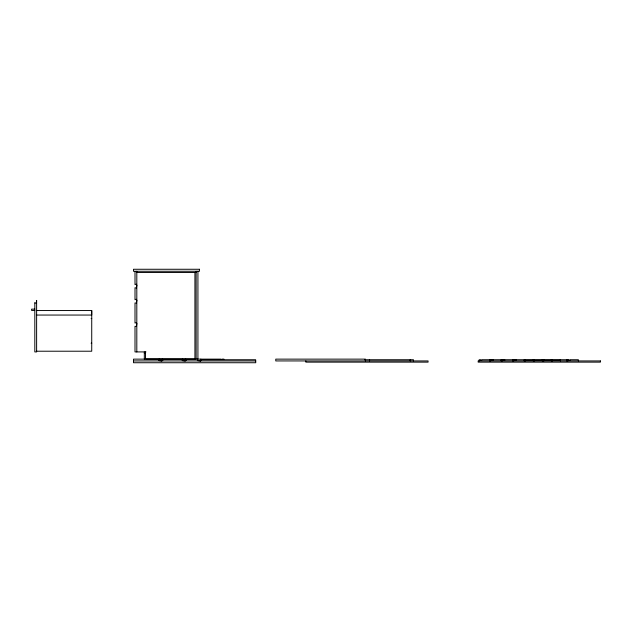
<?xml version="1.0" encoding="UTF-8"?>
<svg xmlns="http://www.w3.org/2000/svg" width="632" height="632" viewBox="0 0 632 632"><rect width="100%" height="100%" fill="white"/><g stroke="black" fill="none" stroke-linecap="round" stroke-linejoin="round"><path stroke-width="0.95" d="M201.087 360.572L200.336 360.935M162.361 359.134L162.843 360.264L161.855 360.935M185.705 359.134L186.187 360.264L185.2 360.935M200.834 359.134L201.268 359.885M136.812 271.562L135.003 271.562L135.019 284.653L136.141 284.108L136.812 285.087M136.812 272.463L196.125 272.463M136.812 285.293L136.441 288.05L135.019 287.734L135.003 299.718L136.141 299.236L136.812 300.224M136.812 300.421L136.441 303.178L135.003 302.925L135.003 323.063L136.141 322.581L136.812 323.568M34.807 309.135L31.6 309.135L31.6 310.438L34.807 310.438M36.609 310.541L91.727 310.541L91.727 351.218L36.617 351.218M36.617 315.052L91.727 315.052L91.719 310.541M91.126 318.552L91.727 318.552M136.812 323.766L136.441 326.523L135.003 326.27L135.003 351.921L145.953 351.921M91.126 343.2L91.727 343.2M144.325 353.122L145.526 353.122M220.971 359.134L133.502 359.134L133.502 362.736L255.739 362.736L255.739 360.935L133.502 360.935M221.974 359.134L223.981 359.134M364.553 359.734L413.439 359.734L413.439 360.935M525.255 360.335L533.274 360.335M534.277 360.335L542.288 360.335M543.291 360.335L551.309 360.335M552.305 360.335L560.323 360.335M197.626 359.134L197.374 360.572L200.131 360.935M182.498 359.134L182.245 360.572L185.002 360.935M159.153 359.134L158.901 360.572L161.658 360.935M578.359 360.935L578.359 359.734L570.341 359.734L570.341 360.335L569.14 360.335L569.14 359.734L492.691 359.734L492.691 360.335M567.836 359.734L567.836 360.935M566.833 359.734L566.833 360.935M560.323 359.734L560.323 360.935M552.305 359.734L552.305 360.935M551.309 359.734L551.309 360.935M543.789 359.734L543.789 360.935M543.291 359.734L543.291 360.935M542.288 359.734L542.288 360.935M534.277 359.734L534.277 360.935M533.274 359.734L533.274 360.935M525.255 359.734L525.255 360.935M524.252 359.734L524.252 360.935M516.241 359.734L516.241 360.335L515.033 360.335L515.033 359.734M513.737 359.734L513.737 360.935M512.734 359.734L512.734 360.935M504.715 359.734L504.715 360.335L503.514 360.335L503.514 359.734M502.211 359.734L502.211 360.935M501.208 359.734L501.208 360.935M493.197 359.734L493.197 360.335L491.988 360.335L491.988 359.734L481.671 359.734L481.671 360.335L480.47 360.335L480.47 359.734L479.167 359.734L479.167 360.935M491.688 359.734L491.688 360.335M490.693 359.734L490.693 360.935M489.689 359.734L489.689 360.935M410.231 359.734L410.231 360.935M369.554 359.734L369.554 360.935M365.446 360.935L365.446 359.134L275.773 359.134L275.773 360.935L428.069 360.935L428.069 362.136L305.833 362.136L305.833 360.935M255.652 360.935L255.652 359.734L200.542 359.734L200.542 360.935M197.927 271.262L197.927 358.968M196.125 271.262L196.125 358.968L145.526 358.929L145.526 351.921M194.925 272.463L194.925 358.929M144.325 351.921L144.325 359.134M136.812 271.262L136.812 351.921M34.823 302.862L34.815 351.921L36.617 351.921L36.617 300.421L36.253 303.178L34.823 302.862M199.428 269.264L133.502 269.264L133.502 271.262L199.428 271.262L199.428 269.264M600.4 360.935L478.163 360.935L478.163 362.136L600.4 362.136L600.4 360.935"/></g></svg>
